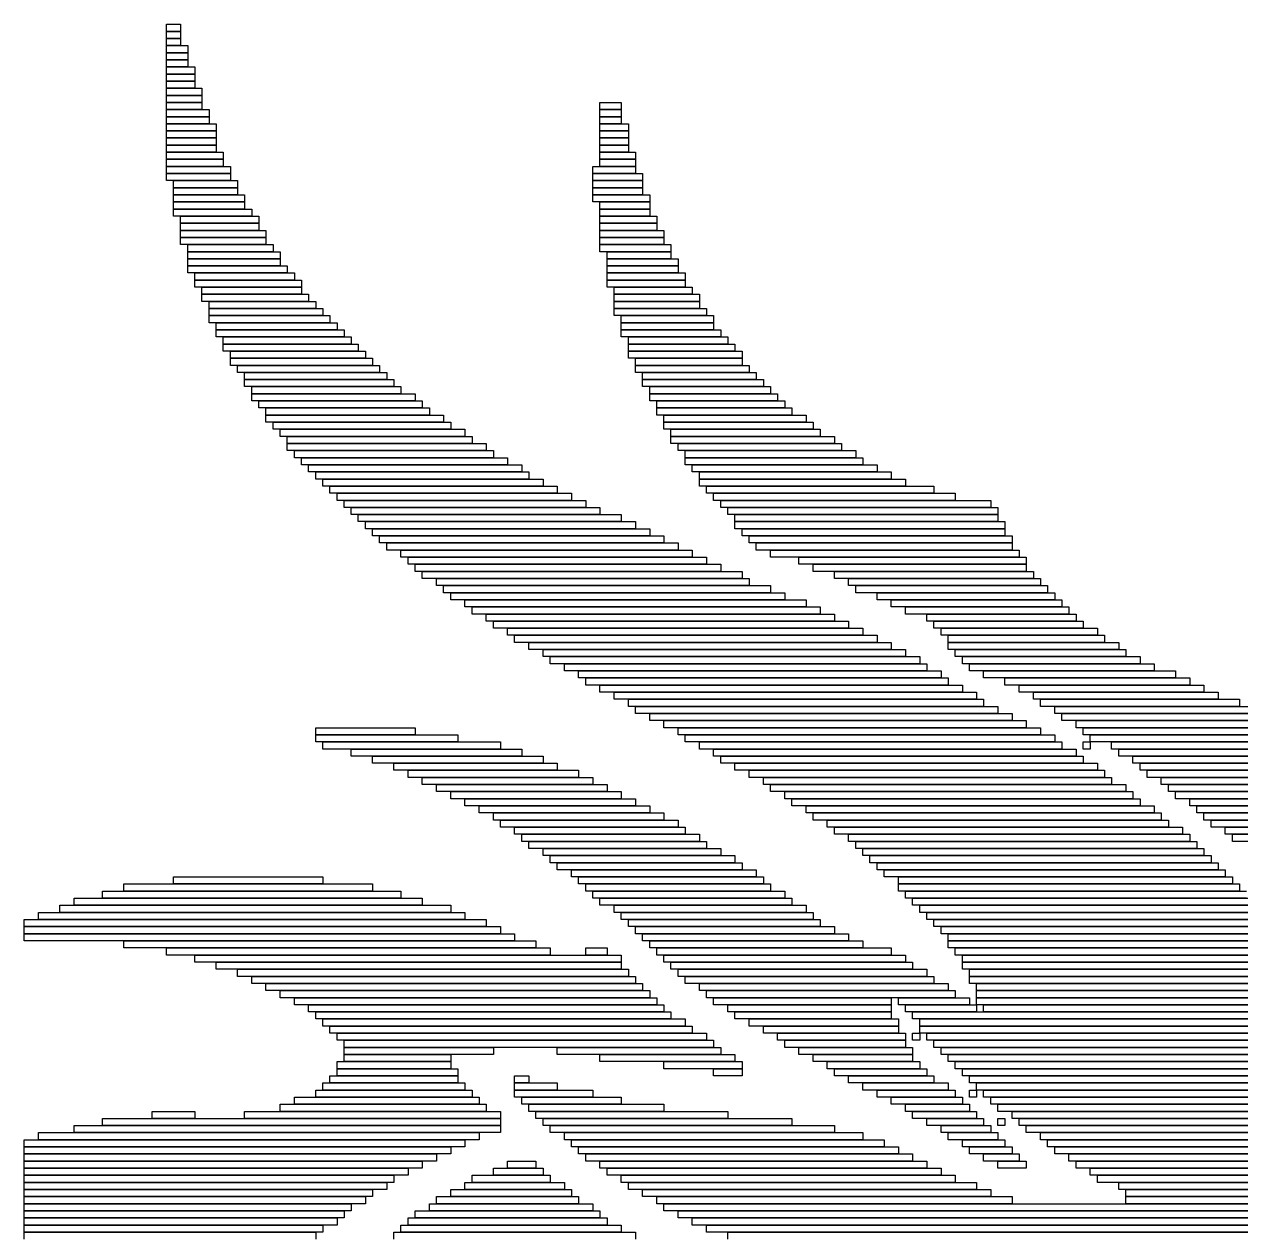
# Model space of a CAD drawing. Extents: x 343 to 660, y 321 to 684.
# Drawn here: x 343 to 514.2, y 513.5 to 684 of the extents above; entities that cross this region are included whole.
import ezdxf

# ---------------------------------------------------------------- set-up
doc = ezdxf.new("R2010")
doc.units = 0

msp = doc.modelspace()

# ---------------------------------------------------------------- linework, layer by layer
for p, q in [((363, 684), (365, 684)), ((363, 683), (363, 684)), ((365, 683), (363, 683)), ((363, 683), (365, 683)), ((363, 682), (363, 683)), ((365, 684), (365, 683)), ((365, 683), (365, 682)), ((365, 682), (363, 682)), ((363, 682), (365, 682)), ((363, 681), (363, 682)), ((365, 682), (365, 681)), ((365, 681), (363, 681)), ((363, 681), (366, 681)), ((363, 680), (363, 681)), ((366, 680), (363, 680)), ((363, 680), (366, 680)), ((363, 679), (363, 680)), ((366, 681), (366, 680)), ((366, 680), (366, 679)), ((366, 679), (363, 679)), ((363, 679), (366, 679)), ((363, 678), (363, 679)), ((366, 678), (363, 678)), ((363, 678), (367, 678)), ((363, 677), (363, 678)), ((366, 679), (366, 678)), ((367, 678), (367, 677)), ((367, 677), (363, 677)), ((363, 677), (367, 677)), ((363, 676), (363, 677)), ((367, 677), (367, 676)), ((367, 676), (363, 676)), ((363, 676), (367, 676)), ((363, 675), (363, 676)), ((367, 675), (363, 675)), ((363, 675), (368, 675)), ((363, 674), (363, 675)), ((367, 676), (367, 675)), ((368, 675), (368, 674)), ((368, 674), (363, 674)), ((363, 674), (368, 674)), ((363, 673), (363, 674)), ((368, 673), (363, 673)), ((363, 673), (368, 673)), ((363, 672), (363, 673)), ((368, 674), (368, 673)), ((368, 673), (368, 672)), ((424, 673), (427, 673)), ((424, 672), (424, 673)), ((427, 673), (427, 672)), ((368, 672), (363, 672)), ((363, 672), (369, 672)), ((363, 671), (363, 672)), ((369, 671), (363, 671)), ((363, 671), (369, 671)), ((363, 670), (363, 671)), ((369, 672), (369, 671)), ((369, 671), (369, 670)), ((427, 672), (424, 672)), ((424, 672), (427, 672)), ((424, 671), (424, 672)), ((427, 671), (424, 671)), ((424, 671), (427, 671)), ((424, 670), (424, 671)), ((427, 672), (427, 671)), ((427, 671), (427, 670)), ((369, 670), (363, 670)), ((363, 670), (370, 670)), ((363, 669), (363, 670)), ((370, 670), (370, 669)), ((427, 670), (424, 670)), ((424, 670), (428, 670)), ((424, 669), (424, 670)), ((428, 670), (428, 669)), ((370, 669), (363, 669)), ((363, 669), (370, 669)), ((363, 668), (363, 669)), ((370, 668), (363, 668)), ((363, 668), (370, 668)), ((363, 667), (363, 668)), ((370, 669), (370, 668)), ((370, 668), (370, 667)), ((428, 669), (424, 669)), ((424, 669), (428, 669)), ((424, 668), (424, 669)), ((428, 668), (424, 668)), ((424, 668), (428, 668)), ((424, 667), (424, 668)), ((428, 669), (428, 668)), ((428, 668), (428, 667)), ((370, 667), (363, 667)), ((363, 667), (370, 667)), ((363, 666), (363, 667)), ((370, 666), (363, 666)), ((363, 666), (371, 666)), ((363, 665), (363, 666)), ((370, 667), (370, 666)), ((371, 666), (371, 665)), ((428, 667), (424, 667)), ((424, 667), (428, 667)), ((424, 666), (424, 667)), ((428, 666), (424, 666)), ((424, 666), (429, 666)), ((424, 665), (424, 666)), ((428, 667), (428, 666)), ((429, 666), (429, 665)), ((371, 665), (363, 665)), ((363, 665), (371, 665)), ((363, 664), (363, 665)), ((371, 665), (371, 664)), ((429, 665), (424, 665)), ((424, 665), (429, 665)), ((424, 664), (424, 665)), ((429, 665), (429, 664)), ((371, 664), (363, 664)), ((363, 664), (372, 664)), ((363, 663), (363, 664)), ((372, 663), (363, 663)), ((363, 663), (372, 663)), ((363, 662), (363, 663)), ((372, 664), (372, 663)), ((372, 663), (372, 662)), ((423, 664), (429, 664)), ((423, 663), (423, 664)), ((429, 663), (423, 663)), ((423, 663), (430, 663)), ((423, 662), (423, 663)), ((429, 664), (424, 664)), ((429, 664), (429, 663)), ((430, 663), (430, 662)), ((372, 662), (363, 662)), ((364, 662), (373, 662)), ((364, 661), (364, 662)), ((373, 661), (364, 661)), ((364, 661), (373, 661)), ((364, 660), (364, 661)), ((373, 662), (373, 661)), ((373, 661), (373, 660)), ((430, 662), (423, 662)), ((423, 662), (430, 662)), ((423, 661), (423, 662)), ((430, 661), (423, 661)), ((423, 661), (430, 661)), ((423, 660), (423, 661)), ((430, 662), (430, 661)), ((430, 661), (430, 660)), ((373, 660), (364, 660)), ((364, 660), (374, 660)), ((364, 659), (364, 660)), ((374, 659), (364, 659)), ((364, 659), (374, 659)), ((364, 658), (364, 659)), ((374, 660), (374, 659)), ((374, 659), (374, 658)), ((430, 660), (423, 660)), ((423, 660), (431, 660)), ((423, 659), (423, 660)), ((431, 659), (423, 659)), ((424, 659), (431, 659)), ((424, 658), (424, 659)), ((431, 660), (431, 659)), ((431, 659), (431, 658)), ((374, 658), (364, 658)), ((364, 658), (375, 658)), ((364, 657), (364, 658)), ((375, 658), (375, 657)), ((431, 658), (424, 658)), ((424, 658), (431, 658)), ((424, 657), (424, 658)), ((431, 658), (431, 657)), ((375, 657), (364, 657)), ((365, 657), (376, 657)), ((365, 656), (365, 657)), ((376, 656), (365, 656)), ((365, 656), (376, 656)), ((365, 655), (365, 656)), ((376, 657), (376, 656)), ((376, 656), (376, 655)), ((431, 657), (424, 657)), ((424, 657), (432, 657)), ((424, 656), (424, 657)), ((432, 656), (424, 656)), ((424, 656), (432, 656)), ((424, 655), (424, 656)), ((432, 657), (432, 656)), ((432, 656), (432, 655)), ((376, 655), (365, 655)), ((365, 655), (377, 655)), ((365, 654), (365, 655)), ((377, 654), (365, 654)), ((365, 654), (377, 654)), ((365, 653), (365, 654)), ((377, 655), (377, 654)), ((377, 654), (377, 653)), ((432, 655), (424, 655)), ((424, 655), (433, 655)), ((424, 654), (424, 655)), ((433, 654), (424, 654)), ((424, 654), (433, 654)), ((424, 653), (424, 654)), ((433, 655), (433, 654)), ((433, 654), (433, 653)), ((377, 653), (365, 653)), ((366, 653), (378, 653)), ((366, 652), (366, 653)), ((378, 653), (378, 652)), ((433, 653), (424, 653)), ((424, 653), (434, 653)), ((424, 652), (424, 653)), ((434, 653), (434, 652)), ((378, 652), (366, 652)), ((366, 652), (379, 652)), ((366, 651), (366, 652)), ((379, 651), (366, 651)), ((366, 651), (379, 651)), ((366, 650), (366, 651)), ((379, 652), (379, 651)), ((379, 651), (379, 650)), ((434, 652), (424, 652)), ((425, 652), (434, 652)), ((425, 651), (425, 652)), ((434, 651), (425, 651)), ((425, 651), (435, 651)), ((425, 650), (425, 651)), ((434, 652), (434, 651)), ((435, 651), (435, 650)), ((379, 650), (366, 650)), ((366, 650), (380, 650)), ((366, 649), (366, 650)), ((380, 649), (366, 649)), ((367, 649), (381, 649)), ((367, 648), (367, 649)), ((380, 650), (380, 649)), ((381, 649), (381, 648)), ((435, 650), (425, 650)), ((425, 650), (435, 650)), ((425, 649), (425, 650)), ((435, 649), (425, 649)), ((425, 649), (436, 649)), ((425, 648), (425, 649)), ((435, 650), (435, 649)), ((436, 649), (436, 648)), ((381, 648), (367, 648)), ((367, 648), (382, 648)), ((367, 647), (367, 648)), ((382, 648), (382, 647)), ((436, 648), (425, 648)), ((425, 648), (436, 648)), ((425, 647), (425, 648)), ((436, 648), (436, 647)), ((382, 647), (367, 647)), ((368, 647), (382, 647)), ((368, 646), (368, 647)), ((382, 646), (368, 646)), ((368, 646), (383, 646)), ((368, 645), (368, 646)), ((382, 647), (382, 646)), ((383, 646), (383, 645)), ((436, 647), (425, 647)), ((426, 647), (437, 647)), ((426, 646), (426, 647)), ((437, 646), (426, 646)), ((426, 646), (438, 646)), ((426, 645), (426, 646)), ((437, 647), (437, 646)), ((438, 646), (438, 645)), ((383, 645), (368, 645)), ((369, 645), (384, 645)), ((369, 644), (369, 645)), ((384, 644), (369, 644)), ((369, 644), (385, 644)), ((369, 643), (369, 644)), ((384, 645), (384, 644)), ((385, 644), (385, 643)), ((438, 645), (426, 645)), ((426, 645), (438, 645)), ((426, 644), (426, 645)), ((438, 644), (426, 644)), ((426, 644), (439, 644)), ((426, 643), (426, 644)), ((438, 645), (438, 644)), ((439, 644), (439, 643)), ((385, 643), (369, 643)), ((369, 643), (386, 643)), ((369, 642), (369, 643)), ((386, 642), (369, 642)), ((370, 642), (387, 642)), ((370, 641), (370, 642)), ((386, 643), (386, 642)), ((387, 642), (387, 641)), ((439, 643), (426, 643)), ((427, 643), (440, 643)), ((427, 642), (427, 643)), ((440, 642), (427, 642)), ((427, 642), (440, 642)), ((427, 641), (427, 642)), ((440, 643), (440, 642)), ((440, 642), (440, 641)), ((387, 641), (370, 641)), ((370, 641), (388, 641)), ((370, 640), (370, 641)), ((388, 641), (388, 640)), ((440, 641), (427, 641)), ((427, 641), (441, 641)), ((427, 640), (427, 641)), ((441, 641), (441, 640)), ((388, 640), (370, 640)), ((371, 640), (389, 640)), ((371, 639), (371, 640)), ((389, 639), (371, 639)), ((371, 639), (390, 639)), ((371, 638), (371, 639)), ((389, 640), (389, 639)), ((390, 639), (390, 638)), ((441, 640), (427, 640)), ((428, 640), (442, 640)), ((428, 639), (428, 640)), ((442, 639), (428, 639)), ((428, 639), (443, 639)), ((428, 638), (428, 639)), ((442, 640), (442, 639)), ((443, 639), (443, 638)), ((390, 638), (371, 638)), ((372, 638), (391, 638)), ((372, 637), (372, 638)), ((391, 637), (372, 637)), ((372, 637), (392, 637)), ((372, 636), (372, 637)), ((391, 638), (391, 637)), ((392, 637), (392, 636)), ((443, 638), (428, 638)), ((428, 638), (444, 638)), ((428, 637), (428, 638)), ((444, 637), (428, 637)), ((429, 637), (444, 637)), ((429, 636), (429, 637)), ((444, 638), (444, 637)), ((444, 637), (444, 636)), ((392, 636), (372, 636)), ((373, 636), (393, 636)), ((373, 635), (373, 636)), ((393, 636), (393, 635)), ((444, 636), (429, 636)), ((429, 636), (445, 636)), ((429, 635), (429, 636)), ((445, 636), (445, 635)), ((393, 635), (373, 635)), ((374, 635), (394, 635)), ((374, 634), (374, 635)), ((394, 634), (374, 634)), ((374, 634), (395, 634)), ((374, 633), (374, 634)), ((394, 635), (394, 634)), ((395, 634), (395, 633)), ((445, 635), (429, 635)), ((430, 635), (446, 635)), ((430, 634), (430, 635)), ((446, 634), (430, 634)), ((430, 634), (447, 634)), ((430, 633), (430, 634)), ((446, 635), (446, 634)), ((447, 634), (447, 633)), ((395, 633), (374, 633)), ((375, 633), (396, 633)), ((375, 632), (375, 633)), ((396, 632), (375, 632)), ((375, 632), (398, 632)), ((375, 631), (375, 632)), ((396, 633), (396, 632)), ((398, 632), (398, 631)), ((447, 633), (430, 633)), ((431, 633), (448, 633)), ((431, 632), (431, 633)), ((448, 632), (431, 632)), ((431, 632), (449, 632)), ((431, 631), (431, 632)), ((448, 633), (448, 632)), ((449, 632), (449, 631)), ((398, 631), (375, 631)), ((376, 631), (399, 631)), ((376, 630), (376, 631)), ((399, 630), (376, 630)), ((377, 630), (400, 630)), ((377, 629), (377, 630)), ((399, 631), (399, 630)), ((400, 630), (400, 629)), ((449, 631), (431, 631)), ((432, 631), (450, 631)), ((432, 630), (432, 631)), ((450, 630), (432, 630)), ((432, 630), (451, 630)), ((432, 629), (432, 630)), ((450, 631), (450, 630)), ((451, 630), (451, 629)), ((400, 629), (377, 629)), ((377, 629), (402, 629)), ((377, 628), (377, 629)), ((402, 629), (402, 628)), ((451, 629), (432, 629)), ((433, 629), (453, 629)), ((433, 628), (433, 629)), ((453, 629), (453, 628)), ((402, 628), (377, 628)), ((378, 628), (403, 628)), ((378, 627), (378, 628)), ((403, 627), (378, 627)), ((379, 627), (405, 627)), ((379, 626), (379, 627)), ((403, 628), (403, 627)), ((405, 627), (405, 626)), ((453, 628), (433, 628)), ((433, 628), (454, 628)), ((433, 627), (433, 628)), ((454, 627), (433, 627)), ((434, 627), (455, 627)), ((434, 626), (434, 627)), ((454, 628), (454, 627)), ((455, 627), (455, 626)), ((405, 626), (379, 626)), ((380, 626), (406, 626)), ((380, 625), (380, 626)), ((406, 625), (380, 625)), ((380, 625), (408, 625)), ((380, 624), (380, 625)), ((406, 626), (406, 625)), ((408, 625), (408, 624)), ((455, 626), (434, 626)), ((434, 626), (457, 626)), ((434, 625), (434, 626)), ((457, 625), (434, 625)), ((435, 625), (458, 625)), ((435, 624), (435, 625)), ((457, 626), (457, 625)), ((458, 625), (458, 624)), ((408, 624), (380, 624)), ((381, 624), (409, 624)), ((381, 623), (381, 624)), ((409, 624), (409, 623)), ((458, 624), (435, 624)), ((436, 624), (460, 624)), ((436, 623), (436, 624)), ((460, 624), (460, 623)), ((409, 623), (381, 623)), ((382, 623), (411, 623)), ((382, 622), (382, 623)), ((411, 622), (382, 622)), ((383, 622), (413, 622)), ((383, 621), (383, 622)), ((411, 623), (411, 622)), ((413, 622), (413, 621)), ((460, 623), (436, 623)), ((436, 623), (461, 623)), ((436, 622), (436, 623)), ((461, 622), (436, 622)), ((437, 622), (463, 622)), ((437, 621), (437, 622)), ((461, 623), (461, 622)), ((463, 622), (463, 621)), ((413, 621), (383, 621)), ((384, 621), (414, 621)), ((384, 620), (384, 621)), ((414, 620), (384, 620)), ((385, 620), (416, 620)), ((385, 619), (385, 620)), ((414, 621), (414, 620)), ((416, 620), (416, 619)), ((463, 621), (437, 621)), ((438, 621), (465, 621)), ((438, 620), (438, 621)), ((465, 620), (438, 620)), ((438, 620), (467, 620)), ((438, 619), (438, 620)), ((465, 621), (465, 620)), ((467, 620), (467, 619)), ((416, 619), (385, 619)), ((386, 619), (418, 619)), ((386, 618), (386, 619)), ((418, 618), (386, 618)), ((387, 618), (420, 618)), ((387, 617), (387, 618)), ((418, 619), (418, 618)), ((420, 618), (420, 617)), ((467, 619), (438, 619)), ((439, 619), (471, 619)), ((439, 618), (439, 619)), ((471, 618), (439, 618)), ((440, 618), (474, 618)), ((440, 617), (440, 618)), ((471, 619), (471, 618)), ((474, 618), (474, 617)), ((420, 617), (387, 617)), ((388, 617), (422, 617)), ((388, 616), (388, 617)), ((422, 617), (422, 616)), ((474, 617), (440, 617)), ((441, 617), (479, 617)), ((441, 616), (441, 617)), ((479, 617), (479, 616)), ((422, 616), (388, 616)), ((389, 616), (424, 616)), ((389, 615), (389, 616)), ((424, 615), (389, 615)), ((390, 615), (427, 615)), ((390, 614), (390, 615)), ((424, 616), (424, 615)), ((427, 615), (427, 614)), ((479, 616), (441, 616)), ((442, 616), (480, 616)), ((442, 615), (442, 616)), ((480, 615), (442, 615)), ((443, 615), (480, 615)), ((443, 614), (443, 615)), ((480, 616), (480, 615)), ((480, 615), (480, 614)), ((427, 614), (390, 614)), ((391, 614), (429, 614)), ((391, 613), (391, 614)), ((429, 613), (391, 613)), ((392, 613), (431, 613)), ((392, 612), (392, 613)), ((429, 614), (429, 613)), ((431, 613), (431, 612)), ((480, 614), (443, 614)), ((443, 614), (481, 614)), ((443, 613), (443, 614)), ((481, 613), (443, 613)), ((444, 613), (481, 613)), ((444, 612), (444, 613)), ((481, 614), (481, 613)), ((481, 613), (481, 612)), ((431, 612), (392, 612)), ((393, 612), (433, 612)), ((393, 611), (393, 612)), ((433, 612), (433, 611)), ((481, 612), (444, 612)), ((445, 612), (482, 612)), ((445, 611), (445, 612)), ((482, 612), (482, 611)), ((433, 611), (393, 611)), ((394, 611), (435, 611)), ((394, 610), (394, 611)), ((435, 610), (394, 610)), ((396, 610), (437, 610)), ((396, 609), (396, 610)), ((435, 611), (435, 610)), ((437, 610), (437, 609)), ((482, 611), (445, 611)), ((446, 611), (482, 611)), ((446, 610), (446, 611)), ((482, 610), (446, 610)), ((448, 610), (483, 610)), ((448, 609), (448, 610)), ((482, 611), (482, 610)), ((483, 610), (483, 609)), ((437, 609), (396, 609)), ((397, 609), (439, 609)), ((397, 608), (397, 609)), ((439, 608), (397, 608)), ((398, 608), (441, 608)), ((398, 607), (398, 608)), ((439, 609), (439, 608)), ((441, 608), (441, 607)), ((483, 609), (448, 609)), ((452, 609), (484, 609)), ((452, 608), (452, 609)), ((484, 608), (452, 608)), ((454, 608), (484, 608)), ((454, 607), (454, 608)), ((484, 609), (484, 608)), ((484, 608), (484, 607)), ((441, 607), (398, 607)), ((399, 607), (444, 607)), ((399, 606), (399, 607)), ((444, 606), (399, 606)), ((401, 606), (445, 606)), ((401, 605), (401, 606)), ((444, 607), (444, 606)), ((445, 606), (445, 605)), ((484, 607), (454, 607)), ((457, 607), (485, 607)), ((457, 606), (457, 607)), ((485, 606), (457, 606)), ((459, 606), (486, 606)), ((459, 605), (459, 606)), ((485, 607), (485, 606)), ((486, 606), (486, 605)), ((445, 605), (401, 605)), ((402, 605), (448, 605)), ((402, 604), (402, 605)), ((448, 605), (448, 604)), ((486, 605), (459, 605)), ((460, 605), (487, 605)), ((460, 604), (460, 605)), ((487, 605), (487, 604)), ((448, 604), (402, 604)), ((403, 604), (450, 604)), ((403, 603), (403, 604)), ((450, 603), (403, 603)), ((405, 603), (453, 603)), ((405, 602), (405, 603)), ((450, 604), (450, 603)), ((453, 603), (453, 602)), ((487, 604), (460, 604)), ((463, 604), (488, 604)), ((463, 603), (463, 604)), ((488, 603), (463, 603)), ((465, 603), (489, 603)), ((465, 602), (465, 603)), ((488, 604), (488, 603)), ((489, 603), (489, 602)), ((453, 602), (405, 602)), ((406, 602), (455, 602)), ((406, 601), (406, 602)), ((455, 601), (406, 601)), ((408, 601), (457, 601)), ((408, 600), (408, 601)), ((455, 602), (455, 601)), ((457, 601), (457, 600)), ((489, 602), (465, 602)), ((467, 602), (490, 602)), ((467, 601), (467, 602)), ((490, 601), (467, 601)), ((470, 601), (491, 601)), ((470, 600), (470, 601)), ((490, 602), (490, 601)), ((491, 601), (491, 600)), ((457, 600), (408, 600)), ((409, 600), (459, 600)), ((409, 599), (409, 600)), ((459, 600), (459, 599)), ((491, 600), (470, 600)), ((471, 600), (492, 600)), ((471, 599), (471, 600)), ((492, 600), (492, 599)), ((459, 599), (409, 599)), ((411, 599), (461, 599)), ((411, 598), (411, 599)), ((461, 598), (411, 598)), ((412, 598), (463, 598)), ((412, 597), (412, 598)), ((461, 599), (461, 598)), ((463, 598), (463, 597)), ((492, 599), (471, 599)), ((472, 599), (494, 599)), ((472, 598), (472, 599)), ((494, 598), (472, 598)), ((473, 598), (495, 598)), ((473, 597), (473, 598)), ((494, 599), (494, 598)), ((495, 598), (495, 597)), ((463, 597), (412, 597)), ((414, 597), (465, 597)), ((414, 596), (414, 597)), ((465, 596), (414, 596)), ((416, 596), (467, 596)), ((416, 595), (416, 596)), ((465, 597), (465, 596)), ((467, 596), (467, 595)), ((495, 597), (473, 597)), ((473, 597), (497, 597)), ((473, 596), (473, 597)), ((497, 596), (473, 596)), ((474, 596), (498, 596)), ((474, 595), (474, 596)), ((497, 597), (497, 596)), ((498, 596), (498, 595)), ((467, 595), (416, 595)), ((417, 595), (469, 595)), ((417, 594), (417, 595)), ((469, 594), (417, 594)), ((419, 594), (470, 594)), ((419, 593), (419, 594)), ((469, 595), (469, 594)), ((470, 594), (470, 593)), ((498, 595), (474, 595)), ((475, 595), (500, 595)), ((475, 594), (475, 595)), ((500, 594), (475, 594)), ((476, 594), (502, 594)), ((476, 593), (476, 594)), ((500, 595), (500, 594)), ((502, 594), (502, 593)), ((470, 593), (419, 593)), ((421, 593), (472, 593)), ((421, 592), (421, 593)), ((472, 593), (472, 592)), ((502, 593), (476, 593)), ((478, 593), (505, 593)), ((478, 592), (478, 593)), ((505, 593), (505, 592)), ((472, 592), (421, 592)), ((422, 592), (473, 592)), ((422, 591), (422, 592)), ((473, 591), (422, 591)), ((424, 591), (475, 591)), ((424, 590), (424, 591)), ((473, 592), (473, 591)), ((475, 591), (475, 590)), ((505, 592), (478, 592)), ((481, 592), (507, 592)), ((481, 591), (481, 592)), ((507, 591), (481, 591)), ((483, 591), (509, 591)), ((483, 590), (483, 591)), ((507, 592), (507, 591)), ((509, 591), (509, 590)), ((475, 590), (424, 590)), ((426, 590), (477, 590)), ((426, 589), (426, 590)), ((477, 589), (426, 589)), ((428, 589), (478, 589)), ((428, 588), (428, 589)), ((477, 590), (477, 589)), ((478, 589), (478, 588)), ((509, 590), (483, 590)), ((485, 590), (511, 590)), ((485, 589), (485, 590)), ((511, 589), (485, 589)), ((486, 589), (514, 589)), ((486, 588), (486, 589)), ((511, 590), (511, 589)), ((514, 589), (514, 588)), ((478, 588), (428, 588)), ((429, 588), (480, 588)), ((429, 587), (429, 588)), ((480, 588), (480, 587)), ((514, 588), (486, 588)), ((488, 588), (516, 588)), ((488, 587), (488, 588)), ((480, 587), (429, 587)), ((431, 587), (482, 587)), ((431, 586), (431, 587)), ((482, 586), (431, 586)), ((433, 586), (484, 586)), ((433, 585), (433, 586)), ((482, 587), (482, 586)), ((484, 586), (484, 585)), ((516, 587), (488, 587)), ((489, 587), (517, 587)), ((489, 586), (489, 587)), ((517, 586), (489, 586)), ((491, 586), (518, 586)), ((491, 585), (491, 586)), ((384, 585), (398, 585)), ((384, 584), (384, 585)), ((398, 584), (384, 584)), ((384, 584), (404, 584)), ((384, 583), (384, 584)), ((398, 585), (398, 584)), ((404, 584), (404, 583)), ((484, 585), (433, 585)), ((435, 585), (486, 585)), ((435, 584), (435, 585)), ((486, 584), (435, 584)), ((436, 584), (488, 584)), ((436, 583), (436, 584)), ((486, 585), (486, 584)), ((488, 584), (488, 583)), ((518, 585), (491, 585)), ((492, 585), (519, 585)), ((492, 584), (492, 585)), ((519, 584), (492, 584)), ((493, 584), (520, 584)), ((493, 583), (493, 584)), ((404, 583), (384, 583)), ((385, 583), (410, 583)), ((385, 582), (385, 583)), ((410, 582), (385, 582)), ((389, 582), (413, 582)), ((389, 581), (389, 582)), ((410, 583), (410, 582)), ((413, 582), (413, 581)), ((488, 583), (436, 583)), ((438, 583), (489, 583)), ((438, 582), (438, 583)), ((489, 582), (438, 582)), ((440, 582), (491, 582)), ((440, 581), (440, 582)), ((489, 583), (489, 582)), ((491, 582), (491, 581)), ((492, 583), (493, 583)), ((492, 582), (492, 583)), ((493, 582), (492, 582)), ((520, 583), (493, 583)), ((493, 583), (493, 582)), ((496, 583), (520, 583)), ((496, 582), (496, 583)), ((520, 582), (496, 582)), ((497, 582), (521, 582)), ((497, 581), (497, 582)), ((413, 581), (389, 581)), ((392, 581), (416, 581)), ((392, 580), (392, 581)), ((416, 581), (416, 580)), ((491, 581), (440, 581)), ((441, 581), (492, 581)), ((441, 580), (441, 581)), ((492, 581), (492, 580)), ((521, 581), (497, 581)), ((499, 581), (522, 581)), ((499, 580), (499, 581)), ((416, 580), (392, 580)), ((395, 580), (418, 580)), ((395, 579), (395, 580)), ((418, 579), (395, 579)), ((397, 579), (421, 579)), ((397, 578), (397, 579)), ((418, 580), (418, 579)), ((421, 579), (421, 578)), ((492, 580), (441, 580)), ((443, 580), (494, 580)), ((443, 579), (443, 580)), ((494, 579), (443, 579)), ((445, 579), (495, 579)), ((445, 578), (445, 579)), ((494, 580), (494, 579)), ((495, 579), (495, 578)), ((522, 580), (499, 580)), ((500, 580), (523, 580)), ((500, 579), (500, 580)), ((523, 579), (500, 579)), ((501, 579), (523, 579)), ((501, 578), (501, 579)), ((421, 578), (397, 578)), ((399, 578), (423, 578)), ((399, 577), (399, 578)), ((423, 577), (399, 577)), ((401, 577), (425, 577)), ((401, 576), (401, 577)), ((423, 578), (423, 577)), ((425, 577), (425, 576)), ((495, 578), (445, 578)), ((447, 578), (496, 578)), ((447, 577), (447, 578)), ((496, 577), (447, 577)), ((448, 577), (498, 577)), ((448, 576), (448, 577)), ((496, 578), (496, 577)), ((498, 577), (498, 576)), ((523, 578), (501, 578)), ((503, 578), (525, 578)), ((503, 577), (503, 578)), ((525, 577), (503, 577)), ((504, 577), (526, 577)), ((504, 576), (504, 577)), ((425, 576), (401, 576)), ((403, 576), (427, 576)), ((403, 575), (403, 576)), ((427, 576), (427, 575)), ((498, 576), (448, 576)), ((450, 576), (499, 576)), ((450, 575), (450, 576)), ((499, 576), (499, 575)), ((526, 576), (504, 576)), ((505, 576), (527, 576)), ((505, 575), (505, 576)), ((427, 575), (403, 575)), ((405, 575), (429, 575)), ((405, 574), (405, 575)), ((429, 574), (405, 574)), ((407, 574), (431, 574)), ((407, 573), (407, 574)), ((429, 575), (429, 574)), ((431, 574), (431, 573)), ((499, 575), (450, 575)), ((451, 575), (500, 575)), ((451, 574), (451, 575)), ((500, 574), (451, 574)), ((453, 574), (502, 574)), ((453, 573), (453, 574)), ((500, 575), (500, 574)), ((502, 574), (502, 573)), ((527, 575), (505, 575)), ((507, 575), (528, 575)), ((507, 574), (507, 575)), ((528, 574), (507, 574)), ((508, 574), (530, 574)), ((508, 573), (508, 574)), ((431, 573), (407, 573)), ((409, 573), (433, 573)), ((409, 572), (409, 573)), ((433, 572), (409, 572)), ((410, 572), (435, 572)), ((410, 571), (410, 572)), ((433, 573), (433, 572)), ((435, 572), (435, 571)), ((502, 573), (453, 573)), ((454, 573), (503, 573)), ((454, 572), (454, 573)), ((503, 572), (454, 572)), ((456, 572), (504, 572)), ((456, 571), (456, 572)), ((503, 573), (503, 572)), ((504, 572), (504, 571)), ((530, 573), (508, 573)), ((509, 573), (531, 573)), ((509, 572), (509, 573)), ((531, 572), (509, 572)), ((510, 572), (532, 572)), ((510, 571), (510, 572)), ((435, 571), (410, 571)), ((412, 571), (436, 571)), ((412, 570), (412, 571)), ((436, 570), (412, 570)), ((413, 570), (438, 570)), ((413, 569), (413, 570)), ((436, 571), (436, 570)), ((438, 570), (438, 569)), ((504, 571), (456, 571)), ((457, 571), (506, 571)), ((457, 570), (457, 571)), ((506, 570), (457, 570)), ((459, 570), (507, 570)), ((459, 569), (459, 570)), ((506, 571), (506, 570)), ((507, 570), (507, 569)), ((532, 571), (510, 571)), ((512, 571), (533, 571)), ((512, 570), (512, 571)), ((533, 570), (512, 570)), ((513, 570), (534, 570)), ((513, 569), (513, 570)), ((438, 569), (413, 569)), ((414, 569), (439, 569)), ((414, 568), (414, 569)), ((439, 569), (439, 568)), ((507, 569), (459, 569)), ((460, 569), (508, 569)), ((460, 568), (460, 569)), ((508, 569), (508, 568)), ((534, 569), (513, 569)), ((439, 568), (414, 568)), ((416, 568), (441, 568)), ((416, 567), (416, 568)), ((441, 567), (416, 567)), ((417, 567), (443, 567)), ((417, 566), (417, 567)), ((441, 568), (441, 567)), ((443, 567), (443, 566)), ((508, 568), (460, 568)), ((461, 568), (509, 568)), ((461, 567), (461, 568)), ((509, 567), (461, 567)), ((462, 567), (510, 567)), ((462, 566), (462, 567)), ((509, 568), (509, 567)), ((510, 567), (510, 566)), ((443, 566), (417, 566)), ((418, 566), (444, 566)), ((418, 565), (418, 566)), ((444, 565), (418, 565)), ((420, 565), (446, 565)), ((420, 564), (420, 565)), ((444, 566), (444, 565)), ((446, 565), (446, 564)), ((510, 566), (462, 566)), ((463, 566), (511, 566)), ((463, 565), (463, 566)), ((511, 565), (463, 565)), ((464, 565), (512, 565)), ((464, 564), (464, 565)), ((511, 566), (511, 565)), ((512, 565), (512, 564)), ((364, 564), (385, 564)), ((364, 563), (364, 564)), ((385, 564), (385, 563)), ((446, 564), (420, 564)), ((421, 564), (447, 564)), ((421, 563), (421, 564)), ((447, 564), (447, 563)), ((512, 564), (464, 564)), ((466, 564), (513, 564)), ((466, 563), (466, 564)), ((513, 564), (513, 563)), ((354, 562), (396, 562)), ((354, 561), (354, 562)), ((357, 563), (392, 563)), ((357, 562), (357, 563)), ((392, 562), (357, 562)), ((385, 563), (364, 563)), ((392, 563), (392, 562)), ((396, 562), (396, 561)), ((447, 563), (421, 563)), ((422, 563), (448, 563)), ((422, 562), (422, 563)), ((448, 562), (422, 562)), ((423, 562), (450, 562)), ((423, 561), (423, 562)), ((448, 563), (448, 562)), ((450, 562), (450, 561)), ((513, 563), (466, 563)), ((466, 563), (514, 563)), ((466, 562), (466, 563)), ((514, 562), (466, 562)), ((467, 562), (515, 562)), ((467, 561), (467, 562)), ((514, 563), (514, 562)), ((348, 560), (403, 560)), ((348, 559), (348, 560)), ((350, 561), (399, 561)), ((350, 560), (350, 561)), ((399, 560), (350, 560)), ((396, 561), (354, 561)), ((399, 561), (399, 560)), ((403, 560), (403, 559)), ((450, 561), (423, 561)), ((424, 561), (451, 561)), ((424, 560), (424, 561)), ((451, 560), (424, 560)), ((426, 560), (453, 560)), ((426, 559), (426, 560)), ((451, 561), (451, 560)), ((453, 560), (453, 559)), ((515, 561), (467, 561)), ((468, 561), (516, 561)), ((468, 560), (468, 561)), ((516, 560), (468, 560)), ((469, 560), (518, 560)), ((469, 559), (469, 560)), ((345, 559), (405, 559)), ((345, 558), (345, 559)), ((403, 559), (348, 559)), ((405, 559), (405, 558)), ((453, 559), (426, 559)), ((427, 559), (454, 559)), ((427, 558), (427, 559)), ((454, 559), (454, 558)), ((518, 559), (469, 559)), ((470, 559), (519, 559)), ((470, 558), (470, 559)), ((343, 558), (408, 558)), ((343, 557), (343, 558)), ((408, 557), (343, 557)), ((343, 557), (410, 557)), ((343, 556), (343, 557)), ((405, 558), (345, 558)), ((408, 558), (408, 557)), ((410, 557), (410, 556)), ((454, 558), (427, 558)), ((428, 558), (455, 558)), ((428, 557), (428, 558)), ((455, 557), (428, 557)), ((429, 557), (457, 557)), ((429, 556), (429, 557)), ((455, 558), (455, 557)), ((457, 557), (457, 556)), ((519, 558), (470, 558)), ((471, 558), (520, 558)), ((471, 557), (471, 558)), ((520, 557), (471, 557)), ((472, 557), (521, 557)), ((472, 556), (472, 557)), ((410, 556), (343, 556)), ((343, 556), (412, 556)), ((343, 555), (343, 556)), ((412, 555), (343, 555)), ((357, 555), (415, 555)), ((357, 554), (357, 555)), ((412, 556), (412, 555)), ((415, 555), (415, 554)), ((457, 556), (429, 556)), ((430, 556), (459, 556)), ((430, 555), (430, 556)), ((459, 555), (430, 555)), ((431, 555), (461, 555)), ((431, 554), (431, 555)), ((459, 556), (459, 555)), ((461, 555), (461, 554)), ((521, 556), (472, 556)), ((473, 556), (521, 556)), ((473, 555), (473, 556)), ((521, 555), (473, 555)), ((473, 555), (522, 555)), ((473, 554), (473, 555)), ((415, 554), (357, 554)), ((363, 554), (417, 554)), ((363, 553), (363, 554)), ((417, 553), (363, 553)), ((367, 553), (427, 553)), ((367, 552), (367, 553)), ((417, 554), (417, 553)), ((422, 554), (425, 554)), ((422, 553), (422, 554)), ((425, 553), (422, 553)), ((425, 554), (425, 553)), ((427, 553), (427, 552)), ((461, 554), (431, 554)), ((432, 554), (465, 554)), ((432, 553), (432, 554)), ((465, 553), (432, 553)), ((433, 553), (467, 553)), ((433, 552), (433, 553)), ((465, 554), (465, 553)), ((467, 553), (467, 552)), ((522, 554), (473, 554)), ((474, 554), (522, 554)), ((474, 553), (474, 554)), ((522, 553), (474, 553)), ((475, 553), (523, 553)), ((475, 552), (475, 553)), ((427, 552), (367, 552)), ((370, 552), (427, 552)), ((370, 551), (370, 552)), ((427, 552), (427, 551)), ((467, 552), (433, 552)), ((434, 552), (468, 552)), ((434, 551), (434, 552)), ((468, 552), (468, 551)), ((523, 552), (475, 552)), ((475, 552), (523, 552)), ((475, 551), (475, 552)), ((427, 551), (370, 551)), ((373, 551), (428, 551)), ((373, 550), (373, 551)), ((428, 550), (373, 550)), ((375, 550), (429, 550)), ((375, 549), (375, 550)), ((428, 551), (428, 550)), ((429, 550), (429, 549)), ((468, 551), (434, 551)), ((435, 551), (470, 551)), ((435, 550), (435, 551)), ((470, 550), (435, 550)), ((436, 550), (471, 550)), ((436, 549), (436, 550)), ((470, 551), (470, 550)), ((471, 550), (471, 549)), ((523, 551), (475, 551)), ((476, 551), (524, 551)), ((476, 550), (476, 551)), ((524, 550), (476, 550)), ((476, 550), (525, 550)), ((476, 549), (476, 550)), ((429, 549), (375, 549)), ((377, 549), (430, 549)), ((377, 548), (377, 549)), ((430, 548), (377, 548)), ((379, 548), (431, 548)), ((379, 547), (379, 548)), ((430, 549), (430, 548)), ((431, 548), (431, 547)), ((471, 549), (436, 549)), ((438, 549), (473, 549)), ((438, 548), (438, 549)), ((473, 548), (438, 548)), ((439, 548), (474, 548)), ((439, 547), (439, 548)), ((473, 549), (473, 548)), ((474, 548), (474, 547)), ((525, 549), (476, 549)), ((477, 549), (525, 549)), ((477, 548), (477, 549)), ((525, 548), (477, 548)), ((477, 548), (526, 548)), ((477, 547), (477, 548)), ((431, 547), (379, 547)), ((381, 547), (432, 547)), ((381, 546), (381, 547)), ((432, 547), (432, 546)), ((474, 547), (439, 547)), ((440, 547), (465, 547)), ((440, 546), (440, 547)), ((465, 547), (465, 546)), ((466, 547), (476, 547)), ((466, 546), (466, 547)), ((476, 547), (476, 546)), ((526, 547), (477, 547)), ((477, 547), (526, 547)), ((477, 546), (477, 547)), ((432, 546), (381, 546)), ((383, 546), (433, 546)), ((383, 545), (383, 546)), ((433, 545), (383, 545)), ((384, 545), (434, 545)), ((384, 544), (384, 545)), ((433, 546), (433, 545)), ((434, 545), (434, 544)), ((465, 546), (440, 546)), ((442, 546), (465, 546)), ((442, 545), (442, 546)), ((465, 545), (442, 545)), ((443, 545), (465, 545)), ((443, 544), (443, 545)), ((465, 546), (465, 545)), ((465, 545), (465, 544)), ((476, 546), (466, 546)), ((467, 546), (477, 546)), ((467, 545), (467, 546)), ((477, 545), (467, 545)), ((468, 545), (527, 545)), ((468, 544), (468, 545)), ((526, 546), (477, 546)), ((477, 546), (477, 545)), ((478, 546), (527, 546)), ((478, 545), (478, 546)), ((527, 545), (478, 545)), ((434, 544), (384, 544)), ((385, 544), (436, 544)), ((385, 543), (385, 544)), ((436, 543), (385, 543)), ((386, 543), (437, 543)), ((386, 542), (386, 543)), ((436, 544), (436, 543)), ((437, 543), (437, 542)), ((465, 544), (443, 544)), ((445, 544), (466, 544)), ((445, 543), (445, 544)), ((466, 543), (445, 543)), ((447, 543), (466, 543)), ((447, 542), (447, 543)), ((466, 544), (466, 543)), ((466, 543), (466, 542)), ((527, 544), (468, 544)), ((469, 544), (529, 544)), ((469, 543), (469, 544)), ((529, 543), (469, 543)), ((469, 543), (526, 543)), ((469, 542), (469, 543)), ((437, 542), (386, 542)), ((387, 542), (439, 542)), ((387, 541), (387, 542)), ((439, 541), (387, 541)), ((388, 541), (440, 541)), ((388, 540), (388, 541)), ((439, 542), (439, 541)), ((440, 541), (440, 540)), ((466, 542), (447, 542)), ((449, 542), (467, 542)), ((449, 541), (449, 542)), ((467, 541), (449, 541)), ((450, 541), (467, 541)), ((450, 540), (450, 541)), ((467, 542), (467, 541)), ((467, 541), (467, 540)), ((468, 542), (469, 542)), ((468, 541), (468, 542)), ((469, 541), (468, 541)), ((526, 542), (469, 542)), ((469, 542), (469, 541)), ((470, 542), (527, 542)), ((470, 541), (470, 542)), ((527, 541), (470, 541)), ((471, 541), (527, 541)), ((471, 540), (471, 541)), ((440, 540), (388, 540)), ((388, 540), (409, 540)), ((388, 539), (388, 540)), ((409, 540), (409, 539)), ((418, 540), (441, 540)), ((418, 539), (418, 540)), ((441, 540), (441, 539)), ((467, 540), (450, 540)), ((452, 540), (468, 540)), ((452, 539), (452, 540)), ((468, 540), (468, 539)), ((527, 540), (471, 540)), ((472, 540), (534, 540)), ((472, 539), (472, 540)), ((387, 538), (403, 538)), ((387, 537), (387, 538)), ((409, 539), (388, 539)), ((388, 539), (403, 539)), ((388, 538), (388, 539)), ((403, 538), (388, 538)), ((403, 539), (403, 538)), ((403, 538), (403, 537)), ((441, 539), (418, 539)), ((424, 539), (443, 539)), ((424, 538), (424, 539)), ((443, 538), (424, 538)), ((433, 538), (444, 538)), ((433, 537), (433, 538)), ((443, 539), (443, 538)), ((444, 538), (444, 537)), ((468, 539), (452, 539)), ((454, 539), (468, 539)), ((454, 538), (454, 539)), ((468, 538), (454, 538)), ((456, 538), (469, 538)), ((456, 537), (456, 538)), ((468, 539), (468, 538)), ((469, 538), (469, 537)), ((534, 539), (472, 539)), ((473, 539), (535, 539)), ((473, 538), (473, 539)), ((535, 538), (473, 538)), ((474, 538), (536, 538)), ((474, 537), (474, 538)), ((386, 536), (404, 536)), ((386, 535), (386, 536)), ((403, 537), (387, 537)), ((387, 537), (404, 537)), ((387, 536), (387, 537)), ((404, 536), (387, 536)), ((404, 537), (404, 536)), ((404, 536), (404, 535)), ((412, 536), (414, 536)), ((412, 535), (412, 536)), ((414, 536), (414, 535)), ((444, 537), (433, 537)), ((440, 537), (444, 537)), ((440, 536), (440, 537)), ((444, 536), (440, 536)), ((444, 537), (444, 536)), ((469, 537), (456, 537)), ((457, 537), (470, 537)), ((457, 536), (457, 537)), ((470, 536), (457, 536)), ((459, 536), (471, 536)), ((459, 535), (459, 536)), ((470, 537), (470, 536)), ((471, 536), (471, 535)), ((536, 537), (474, 537)), ((475, 537), (538, 537)), ((475, 536), (475, 537)), ((538, 536), (475, 536)), ((476, 536), (539, 536)), ((476, 535), (476, 536)), ((385, 535), (405, 535)), ((385, 534), (385, 535)), ((404, 535), (386, 535)), ((405, 535), (405, 534)), ((414, 535), (412, 535)), ((412, 535), (418, 535)), ((412, 534), (412, 535)), ((418, 535), (418, 534)), ((471, 535), (459, 535)), ((461, 535), (473, 535)), ((461, 534), (461, 535)), ((473, 535), (473, 534)), ((539, 535), (476, 535)), ((477, 535), (541, 535)), ((477, 534), (477, 535)), ((381, 533), (407, 533)), ((381, 532), (381, 533)), ((384, 534), (406, 534)), ((384, 533), (384, 534)), ((406, 533), (384, 533)), ((405, 534), (385, 534)), ((406, 534), (406, 533)), ((407, 533), (407, 532)), ((418, 534), (412, 534)), ((412, 534), (423, 534)), ((412, 533), (412, 534)), ((423, 533), (412, 533)), ((413, 533), (427, 533)), ((413, 532), (413, 533)), ((423, 534), (423, 533)), ((427, 533), (427, 532)), ((473, 534), (461, 534)), ((463, 534), (474, 534)), ((463, 533), (463, 534)), ((474, 533), (463, 533)), ((465, 533), (475, 533)), ((465, 532), (465, 533)), ((474, 534), (474, 533)), ((475, 533), (475, 532)), ((476, 534), (477, 534)), ((476, 533), (476, 534)), ((477, 533), (476, 533)), ((541, 534), (477, 534)), ((477, 534), (477, 533)), ((478, 534), (543, 534)), ((478, 533), (478, 534)), ((543, 533), (478, 533)), ((479, 533), (547, 533)), ((479, 532), (479, 533)), ((361, 531), (367, 531)), ((361, 530), (361, 531)), ((367, 531), (367, 530)), ((374, 531), (410, 531)), ((374, 530), (374, 531)), ((379, 532), (408, 532)), ((379, 531), (379, 532)), ((408, 531), (379, 531)), ((407, 532), (381, 532)), ((408, 532), (408, 531)), ((410, 531), (410, 530)), ((427, 532), (413, 532)), ((414, 532), (433, 532)), ((414, 531), (414, 532)), ((433, 531), (414, 531)), ((415, 531), (442, 531)), ((415, 530), (415, 531)), ((433, 532), (433, 531)), ((442, 531), (442, 530)), ((475, 532), (465, 532)), ((467, 532), (476, 532)), ((467, 531), (467, 532)), ((476, 531), (467, 531)), ((468, 531), (477, 531)), ((468, 530), (468, 531)), ((476, 532), (476, 531)), ((477, 531), (477, 530)), ((547, 532), (479, 532)), ((480, 532), (521, 532)), ((480, 531), (480, 532)), ((521, 531), (480, 531)), ((482, 531), (522, 531)), ((482, 530), (482, 531)), ((350, 529), (410, 529)), ((350, 528), (350, 529)), ((354, 530), (410, 530)), ((354, 529), (354, 530)), ((410, 529), (354, 529)), ((367, 530), (361, 530)), ((410, 530), (374, 530)), ((410, 530), (410, 529)), ((410, 529), (410, 528)), ((442, 530), (415, 530)), ((416, 530), (451, 530)), ((416, 529), (416, 530)), ((451, 529), (416, 529)), ((417, 529), (457, 529)), ((417, 528), (417, 529)), ((451, 530), (451, 529)), ((457, 529), (457, 528)), ((477, 530), (468, 530)), ((470, 530), (478, 530)), ((470, 529), (470, 530)), ((478, 529), (470, 529)), ((472, 529), (479, 529)), ((472, 528), (472, 529)), ((478, 530), (478, 529)), ((479, 529), (479, 528)), ((480, 530), (481, 530)), ((480, 529), (480, 530)), ((481, 529), (480, 529)), ((481, 530), (481, 529)), ((522, 530), (482, 530)), ((483, 530), (522, 530)), ((483, 529), (483, 530)), ((522, 529), (483, 529)), ((484, 529), (522, 529)), ((484, 528), (484, 529)), ((345, 528), (407, 528)), ((345, 527), (345, 528)), ((410, 528), (350, 528)), ((407, 528), (407, 527)), ((457, 528), (417, 528)), ((419, 528), (461, 528)), ((419, 527), (419, 528)), ((461, 528), (461, 527)), ((479, 528), (472, 528)), ((473, 528), (480, 528)), ((473, 527), (473, 528)), ((480, 528), (480, 527)), ((522, 528), (484, 528)), ((486, 528), (522, 528)), ((486, 527), (486, 528)), ((343, 527), (405, 527)), ((343, 526), (343, 527)), ((405, 526), (343, 526)), ((343, 526), (403, 526)), ((343, 525), (343, 526)), ((407, 527), (345, 527)), ((403, 526), (403, 525)), ((405, 527), (405, 526)), ((461, 527), (419, 527)), ((420, 527), (464, 527)), ((420, 526), (420, 527)), ((464, 526), (420, 526)), ((421, 526), (466, 526)), ((421, 525), (421, 526)), ((464, 527), (464, 526)), ((466, 526), (466, 525)), ((480, 527), (473, 527)), ((475, 527), (481, 527)), ((475, 526), (475, 527)), ((481, 526), (475, 526)), ((476, 526), (482, 526)), ((476, 525), (476, 526)), ((481, 527), (481, 526)), ((482, 526), (482, 525)), ((522, 527), (486, 527)), ((487, 527), (523, 527)), ((487, 526), (487, 527)), ((523, 526), (487, 526)), ((488, 526), (523, 526)), ((488, 525), (488, 526)), ((403, 525), (343, 525)), ((343, 525), (401, 525)), ((343, 524), (343, 525)), ((401, 524), (343, 524)), ((343, 524), (399, 524)), ((343, 523), (343, 524)), ((399, 524), (399, 523)), ((401, 525), (401, 524)), ((411, 524), (415, 524)), ((411, 523), (411, 524)), ((415, 524), (415, 523)), ((466, 525), (421, 525)), ((422, 525), (468, 525)), ((422, 524), (422, 525)), ((468, 524), (422, 524)), ((424, 524), (470, 524)), ((424, 523), (424, 524)), ((468, 525), (468, 524)), ((470, 524), (470, 523)), ((482, 525), (476, 525)), ((478, 525), (483, 525)), ((478, 524), (478, 525)), ((483, 524), (478, 524)), ((480, 524), (484, 524)), ((480, 523), (480, 524)), ((483, 525), (483, 524)), ((484, 524), (484, 523)), ((523, 525), (488, 525)), ((490, 525), (523, 525)), ((490, 524), (490, 525)), ((523, 524), (490, 524)), ((491, 524), (524, 524)), ((491, 523), (491, 524)), ((399, 523), (343, 523)), ((343, 523), (397, 523)), ((343, 522), (343, 523)), ((397, 523), (397, 522)), ((409, 523), (416, 523)), ((409, 522), (409, 523)), ((415, 523), (411, 523)), ((416, 523), (416, 522)), ((470, 523), (424, 523)), ((425, 523), (472, 523)), ((425, 522), (425, 523)), ((472, 523), (472, 522)), ((484, 523), (480, 523)), ((524, 523), (491, 523)), ((493, 523), (524, 523)), ((493, 522), (493, 523)), ((397, 522), (343, 522)), ((343, 522), (395, 522)), ((343, 521), (343, 522)), ((395, 521), (343, 521)), ((343, 521), (394, 521)), ((343, 520), (343, 521)), ((394, 521), (394, 520)), ((395, 522), (395, 521)), ((405, 521), (419, 521)), ((405, 520), (405, 521)), ((406, 522), (417, 522)), ((406, 521), (406, 522)), ((417, 521), (406, 521)), ((416, 522), (409, 522)), ((417, 522), (417, 521)), ((419, 521), (419, 520)), ((472, 522), (425, 522)), ((427, 522), (474, 522)), ((427, 521), (427, 522)), ((474, 521), (427, 521)), ((428, 521), (477, 521)), ((428, 520), (428, 521)), ((474, 522), (474, 521)), ((477, 521), (477, 520)), ((524, 522), (493, 522)), ((494, 522), (525, 522)), ((494, 521), (494, 522)), ((525, 521), (494, 521)), ((497, 521), (526, 521)), ((497, 520), (497, 521)), ((394, 520), (343, 520)), ((343, 520), (392, 520)), ((343, 519), (343, 520)), ((392, 519), (343, 519)), ((343, 519), (391, 519)), ((343, 518), (343, 519)), ((391, 519), (391, 518)), ((392, 520), (392, 519)), ((401, 519), (421, 519)), ((401, 518), (401, 519)), ((403, 520), (420, 520)), ((403, 519), (403, 520)), ((420, 519), (403, 519)), ((419, 520), (405, 520)), ((420, 520), (420, 519)), ((421, 519), (421, 518)), ((477, 520), (428, 520)), ((430, 520), (479, 520)), ((430, 519), (430, 520)), ((479, 519), (430, 519)), ((432, 519), (482, 519)), ((432, 518), (432, 519)), ((479, 520), (479, 519)), ((482, 519), (482, 518)), ((526, 520), (497, 520)), ((498, 520), (526, 520)), ((498, 519), (498, 520)), ((526, 519), (498, 519)), ((498, 519), (527, 519)), ((498, 518), (498, 519)), ((391, 518), (343, 518)), ((343, 518), (389, 518)), ((343, 517), (343, 518)), ((389, 517), (343, 517)), ((343, 517), (388, 517)), ((343, 516), (343, 517)), ((388, 517), (388, 516)), ((389, 518), (389, 517)), ((398, 517), (424, 517)), ((398, 516), (398, 517)), ((400, 518), (423, 518)), ((400, 517), (400, 518)), ((423, 517), (400, 517)), ((421, 518), (401, 518)), ((423, 518), (423, 517)), ((424, 517), (424, 516)), ((482, 518), (432, 518)), ((433, 518), (528, 518)), ((433, 517), (433, 518)), ((528, 517), (433, 517)), ((435, 517), (529, 517)), ((435, 516), (435, 517)), ((527, 518), (498, 518)), ((388, 516), (343, 516)), ((343, 516), (387, 516)), ((343, 515), (343, 516)), ((387, 516), (387, 515)), ((397, 516), (425, 516)), ((397, 515), (397, 516)), ((424, 516), (398, 516)), ((425, 516), (425, 515)), ((529, 516), (435, 516)), ((437, 516), (530, 516)), ((437, 515), (437, 516)), ((387, 515), (343, 515)), ((343, 515), (385, 515)), ((343, 514), (343, 515)), ((385, 514), (343, 514)), ((343, 514), (384, 514)), ((343, 513), (343, 514)), ((384, 514), (384, 513)), ((385, 515), (385, 514)), ((395, 514), (429, 514)), ((395, 513), (395, 514)), ((396, 515), (427, 515)), ((396, 514), (396, 515)), ((427, 514), (396, 514)), ((425, 515), (397, 515)), ((427, 515), (427, 514)), ((429, 514), (429, 513)), ((530, 515), (437, 515)), ((439, 515), (531, 515)), ((439, 514), (439, 515)), ((531, 514), (439, 514)), ((442, 514), (532, 514)), ((442, 513), (442, 514))]:
    msp.add_line(p, q)

doc.saveas('drawing.dxf')
